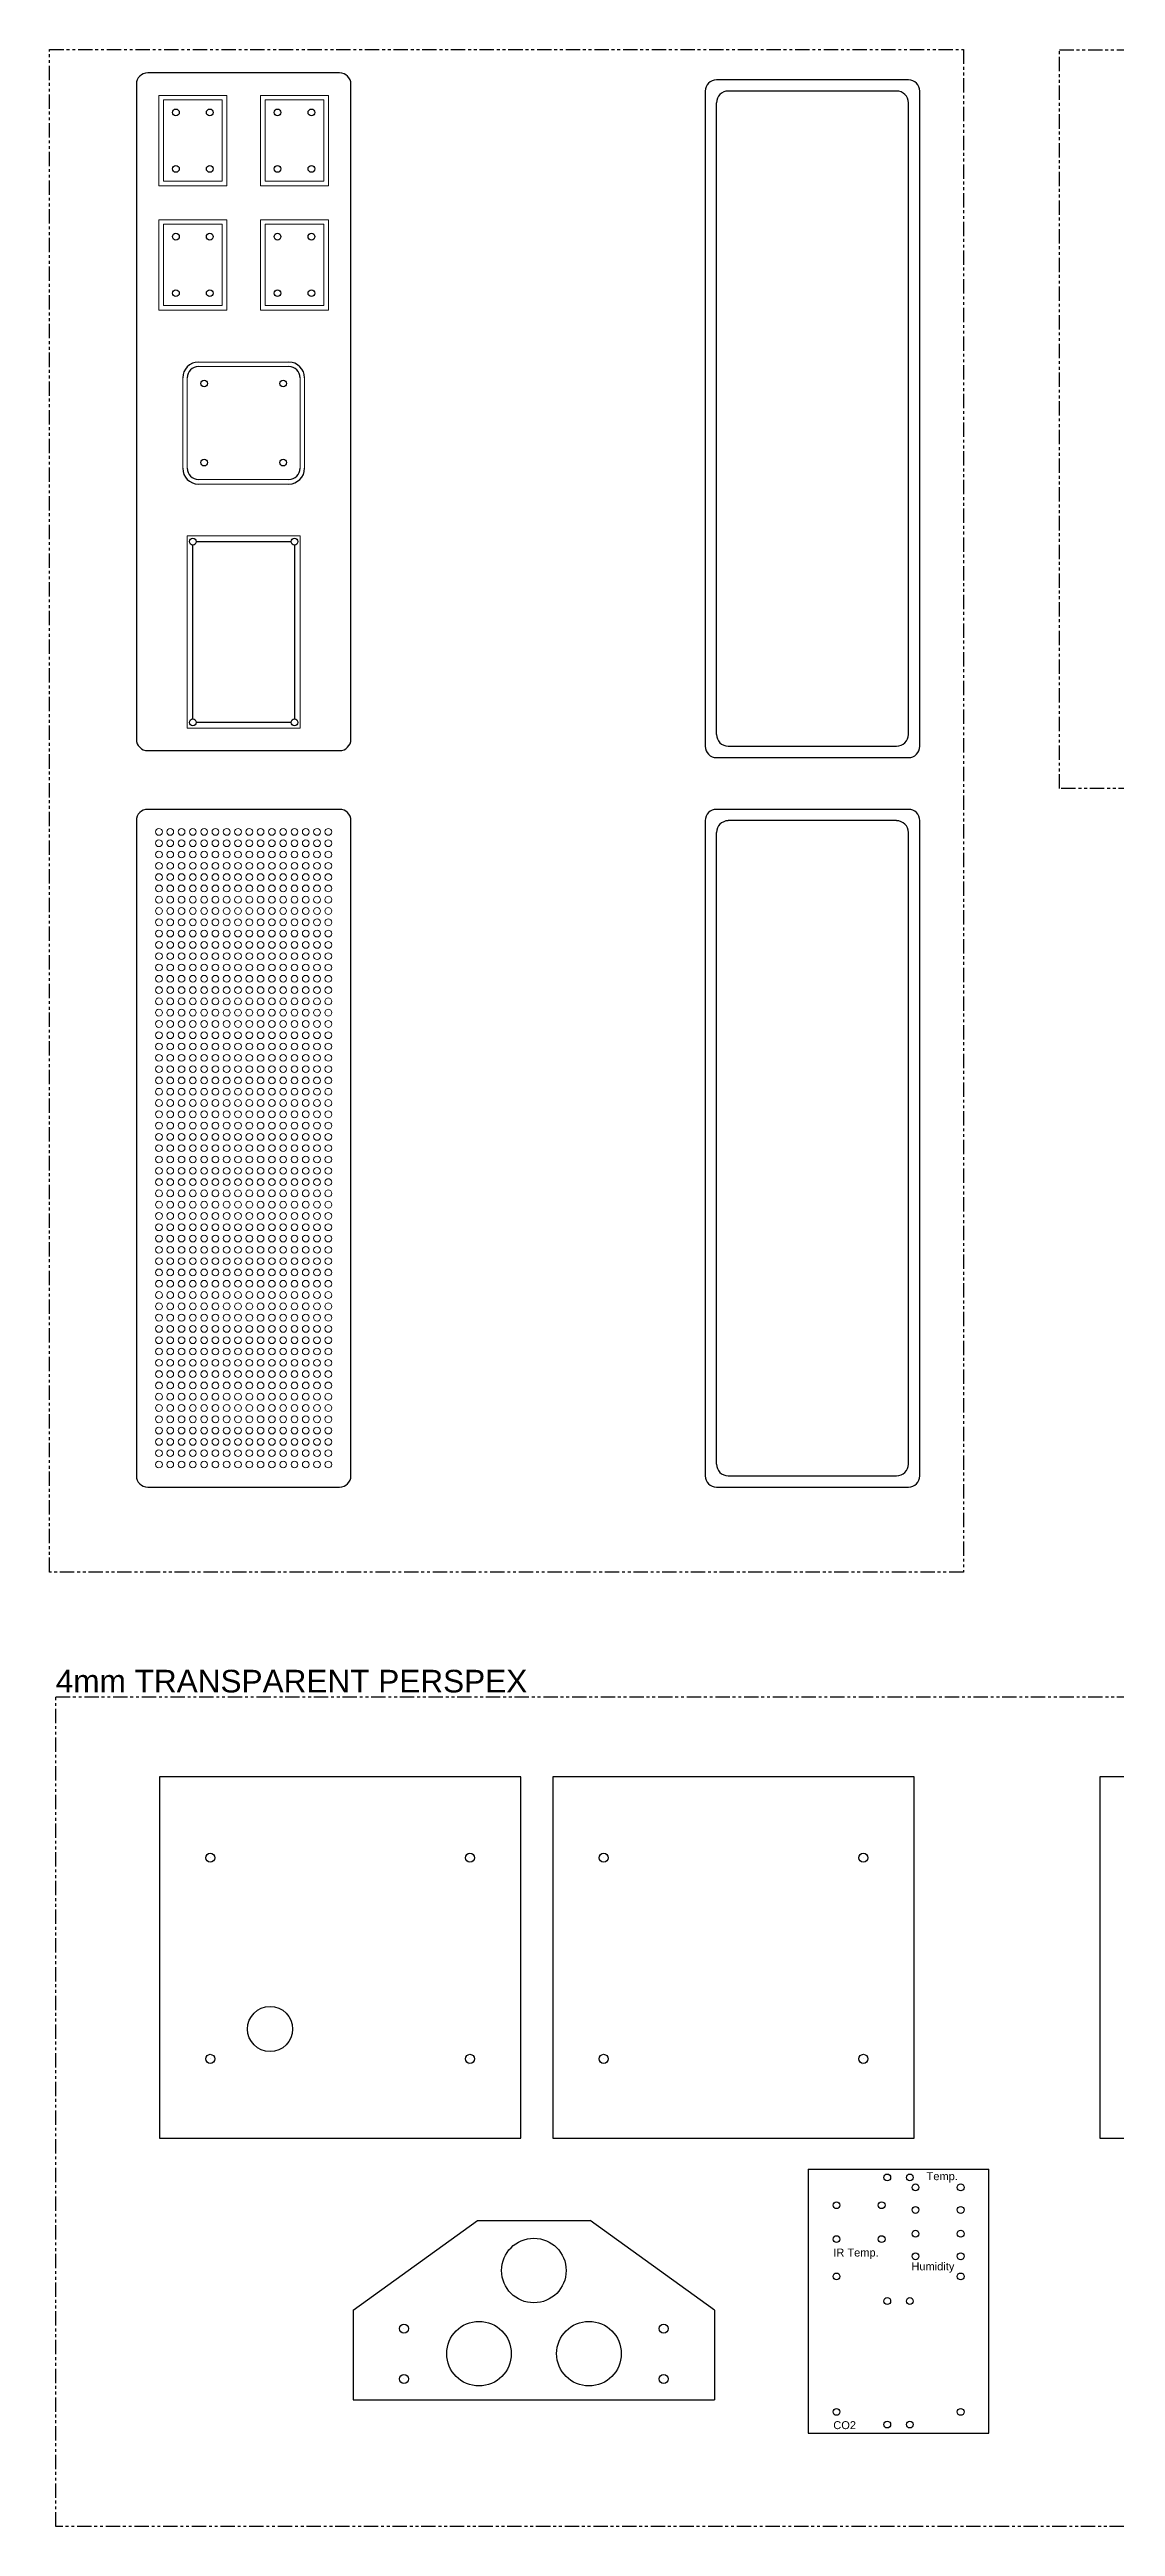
# Model space of a CAD drawing. Header units: millimetres. Extents: x -7 to 2412, y -1919 to -35.
# Drawn here: x -7 to 465, y -1919 to -822 of the extents above; entities that cross this region are included whole.
import ezdxf

# ---------------------------------------------------------------- set-up
doc = ezdxf.new("R2010")
doc.units = ezdxf.units.MM
doc.linetypes.add('PHANTOM', pattern=[12.7, 6.35, -1.27, 1.27, -1.27, 1.27, -1.27])
for name, color, linetype in [('CUT THROUGH- Inside Line', 5, 'Continuous'), ('FILL- 1mm Deep', 50, 'Continuous'), ('Network', 7, 'PHANTOM'), ('Outer Shell', 10, 'Continuous')]:
    doc.layers.add(name, color=color, linetype=linetype)
doc.styles.get("Standard").update_dxf_attribs({"font": 'arial.ttf'})

msp = doc.modelspace()

# ---------------------------------------------------------------- linework, layer by layer
at = {"layer": 'CUT THROUGH- Inside Line', "color": 7, "linetype": 'Continuous', "lineweight": 15}
for p, q in [((98.6, -960.5), (58.6, -960.5)), ((98.6, -962.5), (58.6, -962.5)), ((51.6, -967.5), (51.6, -1007.5)), ((53.6, -967.5), (53.6, -1007.5)), ((103.6, -1007.5), (103.6, -967.5)), ((105.6, -1007.5), (105.6, -967.5)), ((58.6, -1012.5), (98.6, -1012.5)), ((58.6, -1014.5), (98.6, -1014.5))]:
    msp.add_line(p, q, dxfattribs=at)
at = {"layer": 'CUT THROUGH- Inside Line', "color": 7}
for centre, radius, start, end in [((58.6, -967.5), 7, 90, 180), ((58.6, -967.5), 5, 90, 180), ((98.6, -967.5), 7, 0, 90), ((98.6, -967.5), 5, 0, 90), ((58.6, -1007.5), 7, 180, 270), ((58.6, -1007.5), 5, 180, 270), ((98.6, -1007.5), 5, 270, 0), ((98.6, -1007.5), 7, 270, 0)]:
    msp.add_arc(centre, radius, start, end, dxfattribs=at)
at = {"layer": 'FILL- 1mm Deep', "color": 7, "linetype": 'Continuous', "lineweight": 15}
for p, q in [((71.1, -842.5), (41.1, -842.5)), ((41.1, -842.5), (41.1, -882.5)), ((71.1, -882.5), (71.1, -842.5)), ((116.1, -842.5), (86.1, -842.5)), ((86.1, -842.5), (86.1, -882.5)), ((116.1, -882.5), (116.1, -842.5)), ((69.1, -844.5), (43.1, -844.5)), ((43.1, -844.5), (43.1, -880.5)), ((69.1, -880.5), (69.1, -844.5)), ((114.1, -844.5), (88.1, -844.5)), ((88.1, -844.5), (88.1, -880.5)), ((114.1, -880.5), (114.1, -844.5)), ((41.1, -882.5), (71.1, -882.5)), ((43.1, -880.5), (69.1, -880.5)), ((86.1, -882.5), (116.1, -882.5)), ((88.1, -880.5), (114.1, -880.5)), ((71.1, -897.5), (41.1, -897.5)), ((41.1, -897.5), (41.1, -937.5)), ((71.1, -937.5), (71.1, -897.5)), ((86.1, -897.5), (86.1, -937.5)), ((116.1, -897.5), (86.1, -897.5)), ((116.1, -937.5), (116.1, -897.5)), ((69.1, -899.5), (43.1, -899.5)), ((43.1, -899.5), (43.1, -935.5)), ((69.1, -935.5), (69.1, -899.5)), ((88.1, -899.5), (88.1, -935.5)), ((114.1, -899.5), (88.1, -899.5)), ((114.1, -935.5), (114.1, -899.5)), ((41.1, -937.5), (71.1, -937.5)), ((43.1, -935.5), (69.1, -935.5)), ((86.1, -937.5), (116.1, -937.5)), ((88.1, -935.5), (114.1, -935.5)), ((103.6, -1037.5), (53.6, -1037.5)), ((53.6, -1037.5), (53.6, -1122.5)), ((103.6, -1122.5), (103.6, -1037.5)), ((53.6, -1122.5), (103.6, -1122.5))]:
    msp.add_line(p, q, dxfattribs=at)
at = {"layer": 'Network', "linetype": 'Continuous'}
for p, q in [((56.1, -1118.5), (56.1, -1041.5)), ((57.6, -1040), (99.6, -1040)), ((101.1, -1041.5), (101.1, -1118.5)), ((99.6, -1120), (57.6, -1120))]:
    msp.add_line(p, q, dxfattribs=at)
at = {"layer": 'Network', "color": 1, "linetype": 'Continuous'}
for p, q in [((328.6, -1760.4), (328.6, -1877.3)), ((328.6, -1760.4), (408.6, -1760.4)), ((408.6, -1877.3), (408.6, -1760.4)), ((127.1, -1822.8), (182.2, -1783.2)), ((287.1, -1822.8), (232.1, -1783.2)), ((328.6, -1877.3), (408.6, -1877.3))]:
    msp.add_line(p, q, dxfattribs=at)
at = {"layer": 'Network'}
for points in [[(-7.4, -822.2), (397.3, -822.2), (397.3, -1496.1), (-7.4, -1496.1)], [(439.8, -822.3), (1628.1, -822.3), (1628.1, -1149.3), (439.8, -1149.3)], [(-4.6, -1551.3), (2411.5, -1551.3), (2411.5, -1918.6), (-4.6, -1918.6)]]:
    msp.add_lwpolyline(points, close=True, dxfattribs=at)
at = {"layer": 'Network', "color": 1, "linetype": 'Continuous'}
for centre, radius in [((363.6, -1764.1), 1.5), ((373.6, -1764.1), 1.5), ((341.1, -1776.4), 1.5), ((361.1, -1776.4), 1.5), ((376.1, -1768.5), 1.5), ((396.1, -1768.5), 1.5), ((376.1, -1778.5), 1.5), ((396.1, -1778.5), 1.5), ((207.1, -1805.3), 14.3), ((341.1, -1791.4), 1.5), ((361.1, -1791.4), 1.5), ((376.1, -1789), 1.5), ((376.1, -1799), 1.5), ((396.1, -1789), 1.5), ((396.1, -1799), 1.5), ((341.1, -1807.9), 1.5), ((396.1, -1807.9), 1.5), ((363.6, -1818.8), 1.5), ((373.6, -1818.8), 1.5), ((182.8, -1842.1), 14.3), ((231.5, -1842.1), 14.3), ((341.1, -1867.9), 1.5), ((363.6, -1873.5), 1.5), ((373.6, -1873.5), 1.5), ((396.1, -1867.9), 1.5)]:
    msp.add_circle(centre, radius, dxfattribs=at)
at = {"layer": 'Outer Shell'}
for p, q in [((367.7, -840.6), (293.2, -840.6)), ((288, -1125.3), (288, -845.8)), ((373, -1125.3), (373, -845.8)), ((293.2, -1130.6), (367.7, -1130.6)), ((288, -1448.3), (288, -1168.8)), ((367.7, -1163.5), (293.2, -1163.5)), ((373, -1448.3), (373, -1168.8)), ((293.2, -1453.5), (367.7, -1453.5)), ((201.3, -1586.7), (41.3, -1586.7)), ((41.3, -1586.7), (41.3, -1746.7)), ((201.3, -1746.7), (201.3, -1586.7)), ((375.5, -1586.7), (215.5, -1586.7)), ((215.5, -1586.7), (215.5, -1746.7)), ((375.5, -1746.7), (375.5, -1586.7)), ((1397.7, -1586.7), (457.7, -1586.7)), ((457.7, -1586.7), (457.7, -1746.7)), ((63.8, -1622.6), (63.8, -1622.6)), ((63.8, -1622.6), (63.8, -1622.6)), ((178.8, -1622.6), (178.8, -1622.6)), ((178.8, -1622.6), (178.8, -1622.6)), ((238, -1622.6), (238, -1622.6)), ((238, -1622.6), (238, -1622.6)), ((353, -1622.6), (353, -1622.6)), ((353, -1622.6), (353, -1622.6)), ((63.8, -1711.6), (63.8, -1711.6)), ((63.8, -1711.6), (63.8, -1711.6)), ((178.3, -1714.1), (178.3, -1714.1)), ((178.8, -1711.6), (178.8, -1711.6)), ((238, -1711.6), (238, -1711.6)), ((238, -1711.6), (238, -1711.6)), ((352.5, -1714.1), (352.5, -1714.1)), ((353, -1711.6), (353, -1711.6)), ((41.3, -1746.7), (201.3, -1746.7)), ((215.5, -1746.7), (375.5, -1746.7)), ((457.7, -1746.7), (1397.7, -1746.7)), ((149.6, -1831), (149.6, -1831)), ((149.6, -1831), (149.6, -1831)), ((264.6, -1831), (264.6, -1831)), ((149.6, -1853.3), (149.6, -1853.3)), ((149.6, -1853.3), (149.6, -1853.3)), ((264.6, -1853.3), (264.6, -1853.3)), ((264.6, -1853.3), (264.6, -1853.3))]:
    msp.add_line(p, q, dxfattribs=at)
at = {"layer": 'Outer Shell', "linetype": 'Continuous'}
for p, q in [((182.2, -1783.2), (232.1, -1783.2)), ((127.1, -1822.8), (127.1, -1862.5)), ((287.1, -1822.8), (287.1, -1862.5)), ((127.1, -1862.5), (287.1, -1862.5))]:
    msp.add_line(p, q, dxfattribs=at)
at = {"layer": 'Outer Shell'}
for points in [[(121.1, -832.5), (36.1, -832.5)], [(31.1, -837.5), (31.1, -1127.5)], [(126.1, -1127.5), (126.1, -837.5)], [(283, -840.6), (283, -1130.6)], [(373, -835.6), (288, -835.6)], [(378, -1130.6), (378, -840.6)], [(36.1, -1132.5), (121.1, -1132.5)], [(288, -1135.6), (373, -1135.6)], [(121.1, -1158.5), (36.1, -1158.5)], [(373, -1158.5), (288, -1158.5)], [(31.1, -1163.5), (31.1, -1453.5)], [(126.1, -1453.5), (126.1, -1163.5)], [(283, -1163.5), (283, -1453.5)], [(378, -1453.5), (378, -1163.5)], [(36.1, -1458.5), (121.1, -1458.5)], [(288, -1458.5), (373, -1458.5)]]:
    msp.add_lwpolyline(points, dxfattribs=at)
for centre in [(48.6, -850), (63.6, -850), (93.6, -850), (108.6, -850), (48.6, -875), (63.6, -875), (93.6, -875), (108.6, -875), (48.6, -905), (63.6, -905), (93.6, -905), (108.6, -905), (48.6, -930), (63.6, -930), (93.6, -930), (108.6, -930), (61.1, -970), (96.1, -970), (61.1, -1005), (96.1, -1005), (56.1, -1040), (101.1, -1040), (56.1, -1120), (101.1, -1120)]:
    msp.add_circle(centre, 1.5, dxfattribs=at)
at = {"layer": 'Outer Shell', "linetype": 'Continuous', "lineweight": 15}
for centre in [(41.1, -1168.5), (41.1, -1173.5), (46.1, -1168.5), (46.1, -1173.5), (51.1, -1168.5), (51.1, -1173.5), (56.1, -1168.5), (56.1, -1173.5), (61.1, -1168.5), (61.1, -1173.5), (66.1, -1168.5), (66.1, -1173.5), (71.1, -1168.5), (71.1, -1173.5), (76.1, -1168.5), (76.1, -1173.5), (81.1, -1168.5), (81.1, -1173.5), (86.1, -1168.5), (86.1, -1173.5), (91.1, -1168.5), (91.1, -1173.5), (96.1, -1168.5), (96.1, -1173.5), (101.1, -1168.5), (101.1, -1173.5), (106.1, -1168.5), (106.1, -1173.5), (111.1, -1168.5), (111.1, -1173.5), (116.1, -1168.5), (116.1, -1173.5), (41.1, -1178.5), (41.1, -1183.5), (46.1, -1178.5), (46.1, -1183.5), (51.1, -1178.5), (51.1, -1183.5), (56.1, -1178.5), (56.1, -1183.5), (61.1, -1178.5), (61.1, -1183.5), (66.1, -1178.5), (66.1, -1183.5), (71.1, -1178.5), (71.1, -1183.5), (76.1, -1178.5), (76.1, -1183.5), (81.1, -1178.5), (81.1, -1183.5), (86.1, -1178.5), (86.1, -1183.5), (91.1, -1178.5), (91.1, -1183.5), (96.1, -1178.5), (96.1, -1183.5), (101.1, -1178.5), (101.1, -1183.5), (106.1, -1178.5), (106.1, -1183.5), (111.1, -1178.5), (111.1, -1183.5), (116.1, -1178.5), (116.1, -1183.5), (41.1, -1188.5), (41.1, -1193.5), (46.1, -1188.5), (46.1, -1193.5), (51.1, -1188.5), (51.1, -1193.5), (56.1, -1188.5), (56.1, -1193.5), (61.1, -1188.5), (61.1, -1193.5), (66.1, -1188.5), (66.1, -1193.5), (71.1, -1188.5), (71.1, -1193.5), (76.1, -1188.5), (76.1, -1193.5), (81.1, -1188.5), (81.1, -1193.5), (86.1, -1188.5), (86.1, -1193.5), (91.1, -1188.5), (91.1, -1193.5), (96.1, -1188.5), (96.1, -1193.5), (101.1, -1188.5), (101.1, -1193.5), (106.1, -1188.5), (106.1, -1193.5), (111.1, -1188.5), (111.1, -1193.5), (116.1, -1188.5), (116.1, -1193.5), (41.1, -1198.5), (41.1, -1203.5), (46.1, -1198.5), (46.1, -1203.5), (51.1, -1198.5), (51.1, -1203.5), (56.1, -1198.5), (56.1, -1203.5), (61.1, -1198.5), (61.1, -1203.5), (66.1, -1198.5), (66.1, -1203.5), (71.1, -1198.5), (71.1, -1203.5), (76.1, -1198.5), (76.1, -1203.5), (81.1, -1198.5), (81.1, -1203.5), (86.1, -1198.5), (86.1, -1203.5), (91.1, -1198.5), (91.1, -1203.5), (96.1, -1198.5), (96.1, -1203.5), (101.1, -1198.5), (101.1, -1203.5), (106.1, -1198.5), (106.1, -1203.5), (106.1, -1203.5), (111.1, -1198.5), (111.1, -1203.5), (116.1, -1198.5), (116.1, -1203.5), (41.1, -1208.5), (41.1, -1213.5), (41.1, -1218.5), (46.1, -1208.5), (46.1, -1213.5), (46.1, -1218.5), (51.1, -1208.5), (51.1, -1213.5), (51.1, -1218.5), (56.1, -1208.5), (56.1, -1213.5), (56.1, -1218.5), (61.1, -1208.5), (61.1, -1213.5), (61.1, -1218.5), (66.1, -1208.5), (66.1, -1213.5), (66.1, -1218.5), (71.1, -1208.5), (71.1, -1213.5), (71.1, -1218.5), (76.1, -1208.5), (76.1, -1213.5), (76.1, -1218.5), (81.1, -1208.5), (81.1, -1213.5), (81.1, -1218.5), (86.1, -1208.5), (86.1, -1213.5), (86.1, -1218.5), (91.1, -1208.5), (91.1, -1213.5), (91.1, -1218.5), (96.1, -1208.5), (96.1, -1213.5), (96.1, -1218.5), (101.1, -1208.5), (101.1, -1213.5), (101.1, -1218.5), (106.1, -1208.5), (106.1, -1213.5), (106.1, -1218.5), (111.1, -1208.5), (111.1, -1213.5), (111.1, -1218.5), (116.1, -1208.5), (116.1, -1213.5), (116.1, -1218.5), (41.1, -1223.5), (41.1, -1228.5), (46.1, -1223.5), (46.1, -1228.5), (51.1, -1223.5), (51.1, -1228.5), (56.1, -1223.5), (56.1, -1228.5), (61.1, -1223.5), (61.1, -1228.5), (66.1, -1223.5), (66.1, -1228.5), (71.1, -1223.5), (71.1, -1228.5), (76.1, -1223.5), (76.1, -1228.5), (81.1, -1223.5), (81.1, -1228.5), (86.1, -1223.5), (86.1, -1228.5), (91.1, -1223.5), (91.1, -1228.5), (96.1, -1223.5), (96.1, -1228.5), (101.1, -1223.5), (101.1, -1228.5), (106.1, -1223.5), (106.1, -1228.5), (111.1, -1223.5), (111.1, -1228.5), (116.1, -1223.5), (116.1, -1228.5), (41.1, -1233.5), (41.1, -1238.5), (46.1, -1233.5), (46.1, -1238.5), (51.1, -1233.5), (51.1, -1238.5), (56.1, -1233.5), (56.1, -1238.5), (61.1, -1233.5), (61.1, -1238.5), (66.1, -1233.5), (66.1, -1238.5), (71.1, -1233.5), (71.1, -1238.5), (76.1, -1233.5), (76.1, -1238.5), (81.1, -1233.5), (81.1, -1238.5), (86.1, -1233.5), (86.1, -1238.5), (91.1, -1233.5), (91.1, -1238.5), (96.1, -1233.5), (96.1, -1238.5), (101.1, -1233.5), (101.1, -1238.5), (106.1, -1233.5), (106.1, -1238.5), (111.1, -1233.5), (111.1, -1238.5), (116.1, -1233.5), (116.1, -1238.5), (41.1, -1243.5), (41.1, -1248.5), (46.1, -1243.5), (46.1, -1248.5), (51.1, -1243.5), (51.1, -1248.5), (56.1, -1243.5), (56.1, -1248.5), (61.1, -1243.5), (61.1, -1248.5), (66.1, -1243.5), (66.1, -1248.5), (71.1, -1243.5), (71.1, -1248.5), (76.1, -1243.5), (76.1, -1248.5), (81.1, -1243.5), (81.1, -1248.5), (86.1, -1243.5), (86.1, -1248.5), (91.1, -1243.5), (91.1, -1248.5), (96.1, -1243.5), (96.1, -1248.5), (101.1, -1243.5), (101.1, -1248.5), (106.1, -1243.5), (106.1, -1248.5), (111.1, -1243.5), (111.1, -1248.5), (116.1, -1243.5), (116.1, -1248.5), (41.1, -1253.5), (41.1, -1258.5), (46.1, -1253.5), (46.1, -1258.5), (51.1, -1253.5), (51.1, -1258.5), (56.1, -1253.5), (56.1, -1258.5), (61.1, -1253.5), (61.1, -1258.5), (66.1, -1253.5), (66.1, -1258.5), (71.1, -1253.5), (71.1, -1258.5), (76.1, -1253.5), (76.1, -1258.5), (81.1, -1253.5), (81.1, -1258.5), (86.1, -1253.5), (86.1, -1258.5), (91.1, -1253.5), (91.1, -1258.5), (96.1, -1253.5), (96.1, -1258.5), (101.1, -1253.5), (101.1, -1258.5), (106.1, -1253.5), (106.1, -1258.5), (111.1, -1253.5), (111.1, -1258.5), (116.1, -1253.5), (116.1, -1258.5), (41.1, -1263.5), (41.1, -1268.5), (46.1, -1263.5), (46.1, -1268.5), (51.1, -1263.5), (51.1, -1268.5), (56.1, -1263.5), (56.1, -1268.5), (61.1, -1263.5), (61.1, -1268.5), (66.1, -1263.5), (66.1, -1268.5), (71.1, -1263.5), (71.1, -1268.5), (76.1, -1263.5), (76.1, -1268.5), (81.1, -1263.5), (81.1, -1268.5), (86.1, -1263.5), (86.1, -1268.5), (91.1, -1263.5), (91.1, -1268.5), (96.1, -1263.5), (96.1, -1268.5), (101.1, -1263.5), (101.1, -1268.5), (106.1, -1263.5), (106.1, -1263.5), (106.1, -1268.5), (111.1, -1263.5), (111.1, -1268.5), (116.1, -1263.5), (116.1, -1268.5), (41.1, -1273.5), (41.1, -1278.5), (41.1, -1283.5), (46.1, -1273.5), (46.1, -1278.5), (46.1, -1283.5), (51.1, -1273.5), (51.1, -1278.5), (51.1, -1283.5), (56.1, -1273.5), (56.1, -1278.5), (56.1, -1283.5), (61.1, -1273.5), (61.1, -1278.5), (61.1, -1283.5), (66.1, -1273.5), (66.1, -1278.5), (66.1, -1283.5), (71.1, -1273.5), (71.1, -1278.5), (71.1, -1283.5), (76.1, -1273.5), (76.1, -1278.5), (76.1, -1283.5), (81.1, -1273.5), (81.1, -1278.5), (81.1, -1283.5), (86.1, -1273.5), (86.1, -1278.5), (86.1, -1283.5), (91.1, -1273.5), (91.1, -1278.5), (91.1, -1283.5), (96.1, -1273.5), (96.1, -1278.5), (96.1, -1283.5), (101.1, -1273.5), (101.1, -1278.5), (101.1, -1283.5), (106.1, -1273.5), (106.1, -1278.5), (106.1, -1283.5), (111.1, -1273.5), (111.1, -1278.5), (111.1, -1283.5), (116.1, -1273.5), (116.1, -1278.5), (116.1, -1283.5), (41.1, -1288.5), (41.1, -1293.5), (46.1, -1288.5), (46.1, -1293.5), (51.1, -1288.5), (51.1, -1293.5), (56.1, -1288.5), (56.1, -1293.5), (61.1, -1288.5), (61.1, -1293.5), (66.1, -1288.5), (66.1, -1293.5), (71.1, -1288.5), (71.1, -1293.5), (76.1, -1288.5), (76.1, -1293.5), (81.1, -1288.5), (81.1, -1293.5), (86.1, -1288.5), (86.1, -1293.5), (91.1, -1288.5), (91.1, -1293.5), (96.1, -1288.5), (96.1, -1293.5), (101.1, -1288.5), (101.1, -1293.5), (106.1, -1288.5), (106.1, -1293.5), (111.1, -1288.5), (111.1, -1293.5), (116.1, -1288.5), (116.1, -1293.5), (41.1, -1298.5), (41.1, -1303.5), (46.1, -1298.5), (46.1, -1303.5), (51.1, -1298.5), (51.1, -1303.5), (56.1, -1298.5), (56.1, -1303.5), (61.1, -1298.5), (61.1, -1303.5), (66.1, -1298.5), (66.1, -1303.5), (71.1, -1298.5), (71.1, -1303.5), (76.1, -1298.5), (76.1, -1303.5), (81.1, -1298.5), (81.1, -1303.5), (86.1, -1298.5), (86.1, -1303.5), (91.1, -1298.5), (91.1, -1303.5), (96.1, -1298.5), (96.1, -1303.5), (101.1, -1298.5), (101.1, -1303.5), (106.1, -1298.5), (106.1, -1303.5), (111.1, -1298.5), (111.1, -1303.5), (116.1, -1298.5), (116.1, -1303.5), (41.1, -1308.5), (41.1, -1313.5), (46.1, -1308.5), (46.1, -1313.5), (51.1, -1308.5), (51.1, -1313.5), (56.1, -1308.5), (56.1, -1313.5), (61.1, -1308.5), (61.1, -1313.5), (66.1, -1308.5), (66.1, -1313.5), (71.1, -1308.5), (71.1, -1313.5), (76.1, -1308.5), (76.1, -1313.5), (81.1, -1308.5), (81.1, -1313.5), (86.1, -1308.5), (86.1, -1313.5), (91.1, -1308.5), (91.1, -1313.5), (96.1, -1308.5), (96.1, -1313.5), (101.1, -1308.5), (101.1, -1313.5), (106.1, -1308.5), (106.1, -1313.5), (111.1, -1308.5), (111.1, -1313.5), (116.1, -1308.5), (116.1, -1313.5), (41.1, -1318.5), (41.1, -1323.5), (46.1, -1318.5), (46.1, -1323.5), (51.1, -1318.5), (51.1, -1323.5), (56.1, -1318.5), (56.1, -1323.5), (61.1, -1318.5), (61.1, -1323.5), (66.1, -1318.5), (66.1, -1323.5), (71.1, -1318.5), (71.1, -1323.5), (76.1, -1318.5), (76.1, -1323.5), (81.1, -1318.5), (81.1, -1323.5), (86.1, -1318.5), (86.1, -1323.5), (91.1, -1318.5), (91.1, -1323.5), (96.1, -1318.5), (96.1, -1323.5), (101.1, -1318.5), (101.1, -1323.5), (106.1, -1318.5), (106.1, -1323.5), (106.1, -1323.5), (111.1, -1318.5), (111.1, -1323.5), (116.1, -1318.5), (116.1, -1323.5), (41.1, -1328.5), (41.1, -1333.5), (41.1, -1338.5), (46.1, -1328.5), (46.1, -1333.5), (46.1, -1338.5), (51.1, -1328.5), (51.1, -1333.5), (51.1, -1338.5), (56.1, -1328.5), (56.1, -1333.5), (56.1, -1338.5), (61.1, -1328.5), (61.1, -1333.5), (61.1, -1338.5), (66.1, -1328.5), (66.1, -1333.5), (66.1, -1338.5), (71.1, -1328.5), (71.1, -1333.5), (71.1, -1338.5), (76.1, -1328.5), (76.1, -1333.5), (76.1, -1338.5), (81.1, -1328.5), (81.1, -1333.5), (81.1, -1338.5), (86.1, -1328.5), (86.1, -1333.5), (86.1, -1338.5), (91.1, -1328.5), (91.1, -1333.5), (91.1, -1338.5), (96.1, -1328.5), (96.1, -1333.5), (96.1, -1338.5), (101.1, -1328.5), (101.1, -1333.5), (101.1, -1338.5), (106.1, -1328.5), (106.1, -1333.5), (106.1, -1338.5), (111.1, -1328.5), (111.1, -1333.5), (111.1, -1338.5), (116.1, -1328.5), (116.1, -1333.5), (116.1, -1338.5), (41.1, -1343.5), (41.1, -1348.5), (46.1, -1343.5), (46.1, -1348.5), (51.1, -1343.5), (51.1, -1348.5), (56.1, -1343.5), (56.1, -1348.5), (61.1, -1343.5), (61.1, -1348.5), (66.1, -1343.5), (66.1, -1348.5), (71.1, -1343.5), (71.1, -1348.5), (76.1, -1343.5), (76.1, -1348.5), (81.1, -1343.5), (81.1, -1348.5), (86.1, -1343.5), (86.1, -1348.5), (91.1, -1343.5), (91.1, -1348.5), (96.1, -1343.5), (96.1, -1348.5), (101.1, -1343.5), (101.1, -1348.5), (106.1, -1343.5), (106.1, -1348.5), (111.1, -1343.5), (111.1, -1348.5), (116.1, -1343.5), (116.1, -1348.5), (41.1, -1353.5), (41.1, -1358.5), (46.1, -1353.5), (46.1, -1358.5), (51.1, -1353.5), (51.1, -1358.5), (56.1, -1353.5), (56.1, -1358.5), (61.1, -1353.5), (61.1, -1358.5), (66.1, -1353.5), (66.1, -1358.5), (71.1, -1353.5), (71.1, -1358.5), (76.1, -1353.5), (76.1, -1358.5), (81.1, -1353.5), (81.1, -1358.5), (86.1, -1353.5), (86.1, -1358.5), (91.1, -1353.5), (91.1, -1358.5), (96.1, -1353.5), (96.1, -1358.5), (101.1, -1353.5), (101.1, -1358.5), (106.1, -1353.5), (106.1, -1358.5), (111.1, -1353.5), (111.1, -1358.5), (116.1, -1353.5), (116.1, -1358.5), (41.1, -1363.5), (41.1, -1368.5), (46.1, -1363.5), (46.1, -1368.5), (51.1, -1363.5), (51.1, -1368.5), (56.1, -1363.5), (56.1, -1368.5), (61.1, -1363.5), (61.1, -1368.5), (66.1, -1363.5), (66.1, -1368.5), (71.1, -1363.5), (71.1, -1368.5), (76.1, -1363.5), (76.1, -1368.5), (81.1, -1363.5), (81.1, -1368.5), (86.1, -1363.5), (86.1, -1368.5), (91.1, -1363.5), (91.1, -1368.5), (96.1, -1363.5), (96.1, -1368.5), (101.1, -1363.5), (101.1, -1368.5), (106.1, -1363.5), (106.1, -1368.5), (111.1, -1363.5), (111.1, -1368.5), (116.1, -1363.5), (116.1, -1368.5), (41.1, -1373.5), (41.1, -1378.5), (46.1, -1373.5), (46.1, -1378.5), (51.1, -1373.5), (51.1, -1378.5), (56.1, -1373.5), (56.1, -1378.5), (61.1, -1373.5), (61.1, -1378.5), (66.1, -1373.5), (66.1, -1378.5), (71.1, -1373.5), (71.1, -1378.5), (76.1, -1373.5), (76.1, -1378.5), (81.1, -1373.5), (81.1, -1378.5), (86.1, -1373.5), (86.1, -1378.5), (91.1, -1373.5), (91.1, -1378.5), (96.1, -1373.5), (96.1, -1378.5), (101.1, -1373.5), (101.1, -1378.5), (106.1, -1373.5), (106.1, -1378.5), (111.1, -1373.5), (111.1, -1378.5), (116.1, -1373.5), (116.1, -1378.5), (41.1, -1383.5), (41.1, -1388.5), (41.1, -1393.5), (46.1, -1383.5), (46.1, -1388.5), (46.1, -1393.5), (51.1, -1383.5), (51.1, -1388.5), (51.1, -1393.5), (56.1, -1383.5), (56.1, -1388.5), (56.1, -1393.5), (61.1, -1383.5), (61.1, -1388.5), (61.1, -1393.5), (66.1, -1383.5), (66.1, -1388.5), (66.1, -1393.5), (71.1, -1383.5), (71.1, -1388.5), (71.1, -1393.5), (76.1, -1383.5), (76.1, -1388.5), (76.1, -1393.5), (81.1, -1383.5), (81.1, -1388.5), (81.1, -1393.5), (86.1, -1383.5), (86.1, -1388.5), (86.1, -1393.5), (91.1, -1383.5), (91.1, -1388.5), (91.1, -1393.5), (96.1, -1383.5), (96.1, -1388.5), (96.1, -1393.5), (101.1, -1383.5), (101.1, -1388.5), (101.1, -1393.5), (106.1, -1383.5), (106.1, -1383.5), (106.1, -1388.5), (106.1, -1393.5), (111.1, -1383.5), (111.1, -1388.5), (111.1, -1393.5), (116.1, -1383.5), (116.1, -1388.5), (116.1, -1393.5), (41.1, -1398.5), (41.1, -1403.5), (46.1, -1398.5), (46.1, -1403.5), (51.1, -1398.5), (51.1, -1403.5), (56.1, -1398.5), (56.1, -1403.5), (61.1, -1398.5), (61.1, -1403.5), (66.1, -1398.5), (66.1, -1403.5), (71.1, -1398.5), (71.1, -1403.5), (76.1, -1398.5), (76.1, -1403.5), (81.1, -1398.5), (81.1, -1403.5), (86.1, -1398.5), (86.1, -1403.5), (91.1, -1398.5), (91.1, -1403.5), (96.1, -1398.5), (96.1, -1403.5), (101.1, -1398.5), (101.1, -1403.5), (106.1, -1398.5), (106.1, -1403.5), (111.1, -1398.5), (111.1, -1403.5), (116.1, -1398.5), (116.1, -1403.5), (41.1, -1408.5), (41.1, -1413.5), (46.1, -1408.5), (46.1, -1413.5), (51.1, -1408.5), (51.1, -1413.5), (56.1, -1408.5), (56.1, -1413.5), (61.1, -1408.5), (61.1, -1413.5), (66.1, -1408.5), (66.1, -1413.5), (71.1, -1408.5), (71.1, -1413.5), (76.1, -1408.5), (76.1, -1413.5), (81.1, -1408.5), (81.1, -1413.5), (86.1, -1408.5), (86.1, -1413.5), (91.1, -1408.5), (91.1, -1413.5), (96.1, -1408.5), (96.1, -1408.5), (96.1, -1413.5), (101.1, -1408.5), (101.1, -1413.5), (106.1, -1408.5), (106.1, -1413.5), (106.1, -1413.5), (111.1, -1408.5), (111.1, -1413.5), (116.1, -1408.5), (116.1, -1413.5), (41.1, -1418.5), (41.1, -1423.5), (46.1, -1418.5), (46.1, -1423.5), (51.1, -1418.5), (51.1, -1423.5), (56.1, -1418.5), (56.1, -1423.5), (61.1, -1418.5), (61.1, -1423.5), (66.1, -1418.5), (66.1, -1423.5), (71.1, -1418.5), (71.1, -1423.5), (76.1, -1418.5), (76.1, -1423.5), (81.1, -1418.5), (81.1, -1423.5), (86.1, -1418.5), (86.1, -1423.5), (91.1, -1418.5), (91.1, -1423.5), (96.1, -1418.5), (96.1, -1423.5), (101.1, -1418.5), (101.1, -1423.5), (106.1, -1418.5), (106.1, -1423.5), (111.1, -1418.5), (111.1, -1423.5), (116.1, -1418.5), (116.1, -1423.5), (41.1, -1428.5), (41.1, -1433.5), (46.1, -1428.5), (46.1, -1433.5), (51.1, -1428.5), (51.1, -1433.5), (56.1, -1428.5), (56.1, -1433.5), (61.1, -1428.5), (61.1, -1433.5), (66.1, -1428.5), (66.1, -1433.5), (71.1, -1428.5), (71.1, -1433.5), (76.1, -1428.5), (76.1, -1433.5), (81.1, -1428.5), (81.1, -1433.5), (86.1, -1428.5), (86.1, -1433.5), (91.1, -1428.5), (91.1, -1433.5), (96.1, -1428.5), (96.1, -1433.5), (101.1, -1428.5), (101.1, -1433.5), (106.1, -1428.5), (106.1, -1433.5), (111.1, -1428.5), (111.1, -1433.5), (116.1, -1428.5), (116.1, -1433.5), (41.1, -1438.5), (41.1, -1443.5), (41.1, -1448.5), (46.1, -1438.5), (46.1, -1443.5), (46.1, -1448.5), (51.1, -1438.5), (51.1, -1443.5), (51.1, -1448.5), (56.1, -1438.5), (56.1, -1443.5), (56.1, -1448.5), (61.1, -1438.5), (61.1, -1443.5), (61.1, -1448.5), (66.1, -1438.5), (66.1, -1443.5), (66.1, -1448.5), (71.1, -1438.5), (71.1, -1443.5), (71.1, -1448.5), (76.1, -1438.5), (76.1, -1443.5), (76.1, -1448.5), (81.1, -1438.5), (81.1, -1443.5), (81.1, -1448.5), (86.1, -1438.5), (86.1, -1443.5), (86.1, -1448.5), (91.1, -1438.5), (91.1, -1443.5), (91.1, -1448.5), (96.1, -1438.5), (96.1, -1443.5), (96.1, -1448.5), (101.1, -1438.5), (101.1, -1443.5), (101.1, -1448.5), (106.1, -1438.5), (106.1, -1443.5), (106.1, -1448.5), (111.1, -1438.5), (111.1, -1443.5), (111.1, -1448.5), (116.1, -1438.5), (116.1, -1443.5), (116.1, -1448.5)]:
    msp.add_circle(centre, 1.5, dxfattribs=at)
at = {"layer": 'Outer Shell', "linetype": 'Continuous'}
for centre, radius in [((63.8, -1622.6), 2), ((178.8, -1622.6), 2), ((238, -1622.6), 2), ((353, -1622.6), 2), ((90.3, -1698.4), 10), ((63.8, -1711.6), 2), ((178.8, -1711.6), 2), ((238, -1711.6), 2), ((353, -1711.6), 2), ((149.6, -1831), 2), ((264.6, -1831), 2), ((149.6, -1853.3), 2), ((264.6, -1853.3), 2)]:
    msp.add_circle(centre, radius, dxfattribs=at)
at = {"layer": 'Outer Shell'}
for centre, radius, start, end in [((36.1, -837.5), 5, 90, 180), ((121.1, -837.5), 5, 0, 90), ((288, -840.6), 5, 90, 180), ((293.2, -845.8), 5.25, 90, 180), ((367.7, -845.8), 5.25, 0, 90), ((373, -840.6), 5, 0, 90), ((36.1, -1127.5), 5, 180, 270), ((121.1, -1127.5), 5, 270, 0), ((293.2, -1125.3), 5.25, 180, 270), ((367.7, -1125.3), 5.25, 270, 0), ((288, -1130.6), 5, 180, 270), ((373, -1130.6), 5, 270, 0), ((36.1, -1163.5), 5, 90, 180), ((121.1, -1163.5), 5, 0, 90), ((288, -1163.5), 5, 90, 180), ((373, -1163.5), 5, 0, 90), ((293.2, -1168.8), 5.25, 90, 180), ((367.7, -1168.8), 5.25, 0, 90), ((36.1, -1453.5), 5, 180, 270), ((121.1, -1453.5), 5, 270, 0), ((288, -1453.5), 5, 180, 270), ((293.2, -1448.3), 5.25, 180, 270), ((367.7, -1448.3), 5.25, 270, 0), ((373, -1453.5), 5, 270, 0)]:
    msp.add_arc(centre, radius, start, end, dxfattribs=at)

# ---------------------------------------------------------------- texts
for s, height, p in [('4mm TRANSPARENT PERSPEX', 10, (-4.6, -1549.4)), ('Temp.', 3.5, (381, -1765.3)), ('IR Temp.', 3.5, (339.7, -1799.1)), ('Humidity', 3.5, (374.3, -1805.2)), ('CO2', 3.5, (339.7, -1875.5))]:
    msp.add_text(s, height=height).set_placement(p)

doc.saveas('drawing.dxf')
